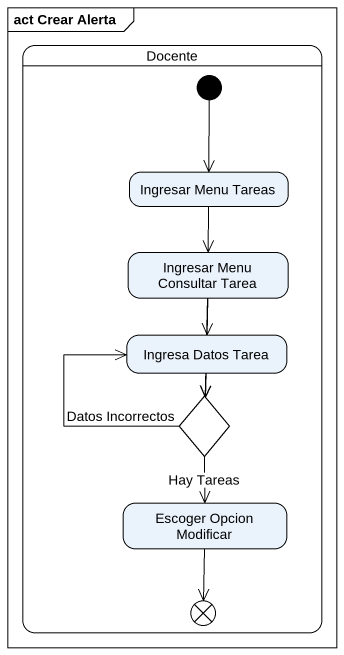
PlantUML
@startuml
mainframe act Crear Alerta
hide empty description
state Docente {
  state "Ingresar Menu Tareas" as Ingresar_Menu_Tareas
  state "Ingresar Menu Consultar Tarea" as Ingresar_Menu_Consultar
  state "Ingresa Datos Tarea" as Ingresa_Datos_Tarea
  state choice1 <<choice>>
  state "Escoger Opcion Modificar" as Escoger_Opcion_Modificar
  state flowfinal1 <<end>>
  [*] --> Ingresar_Menu_Tareas
}
Ingresar_Menu_Tareas --> Ingresar_Menu_Consultar
Ingresar_Menu_Consultar --> Ingresa_Datos_Tarea
Ingresar_Menu_Consultar --> choice1
Ingresa_Datos_Tarea --> choice1
choice1 -up-> Ingresa_Datos_Tarea : Datos Incorrectos
choice1 --> Escoger_Opcion_Modificar : Hay Tareas
Escoger_Opcion_Modificar --> flowfinal1
@enduml
